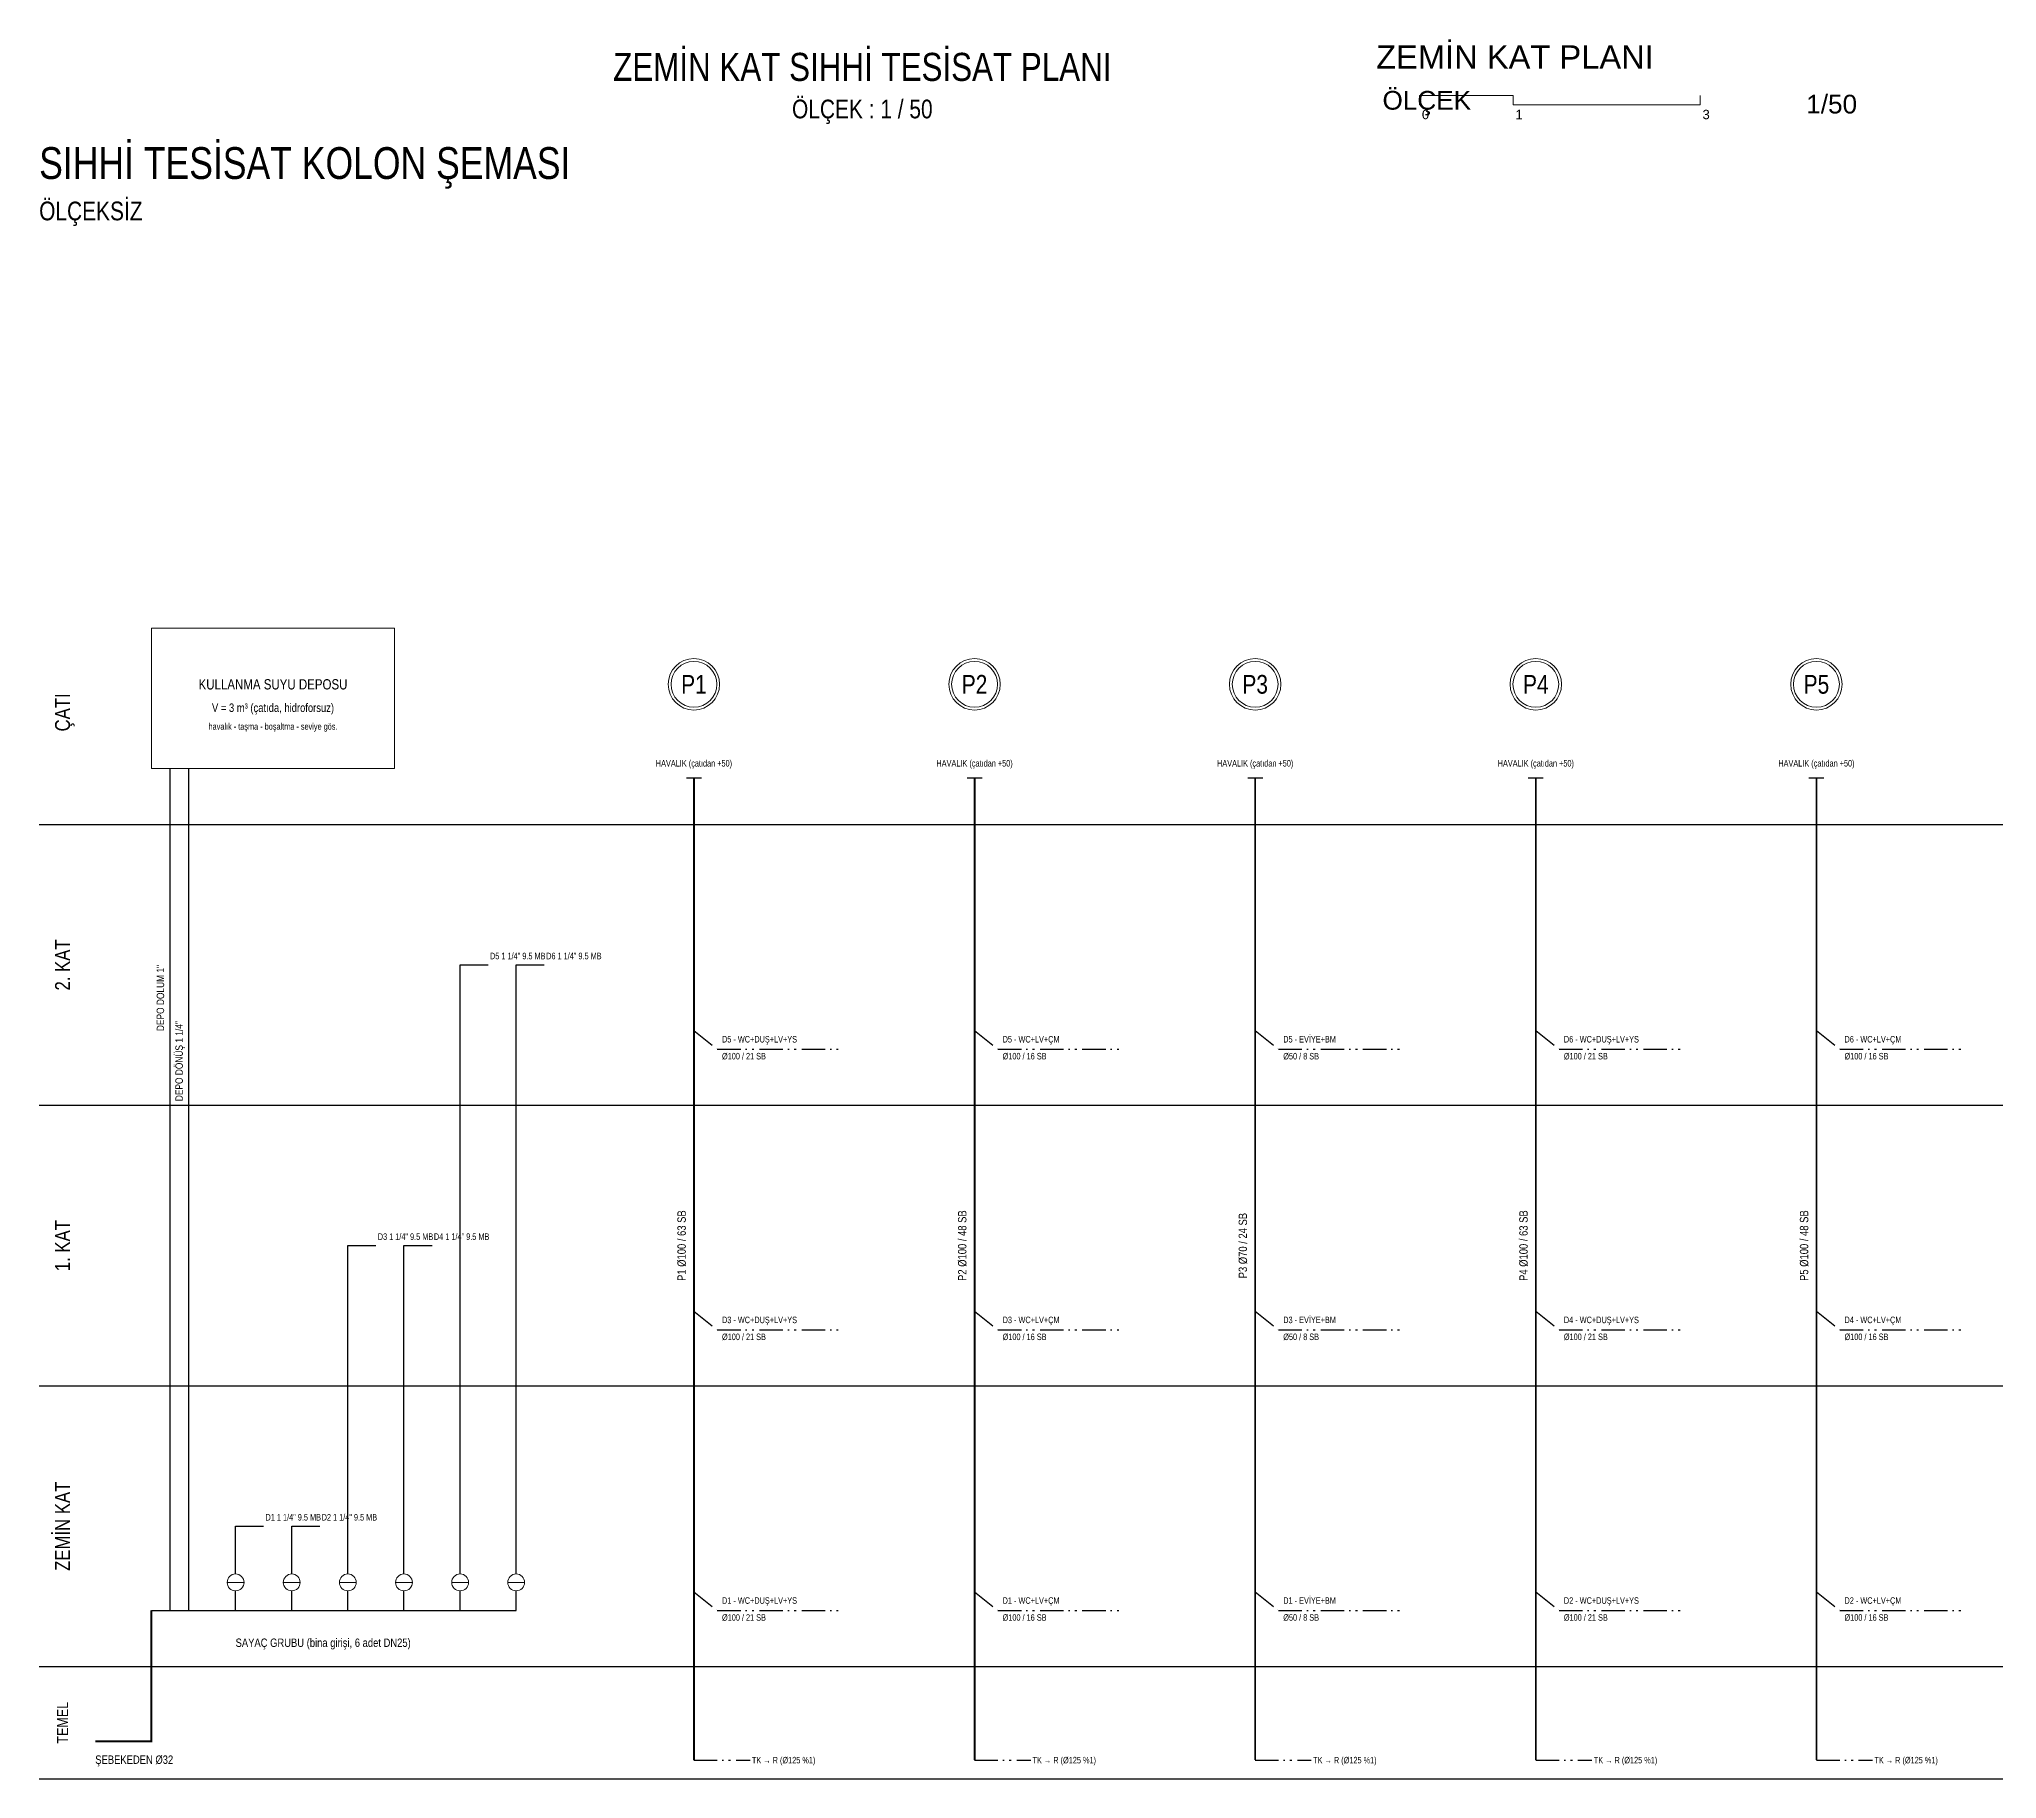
# Model space of a CAD drawing. Header units: centimetres. Extents: x -1224 to 6601, y -5301 to -1283.
# Drawn here: x -1000 to 1093, y -5220 to -3360 of the extents above; entities that cross this region are included whole.
import ezdxf
from ezdxf.enums import TextEntityAlignment as Align

# ---------------------------------------------------------------- set-up
doc = ezdxf.new("R2010")
doc.units = ezdxf.units.CM
doc.linetypes.add('ROTAS_PISSU', pattern=[45, 25, -6, 0, -6, 2, -6])
for name, color, linetype, lineweight in [('ROTAS-MIMARI', 8, 'Continuous', 13), ('ROTAS-MIMARI-YAZI', 8, 'Continuous', 13), ('ROTAS-PAFTA-YAZI', 7, 'Continuous', 25), ('ROTAS-SIHHI-CIHAZ-YAZI', 1, 'Continuous', 13), ('ROTAS-SIHHI-KOLON-NO', 1, 'Continuous', 18), ('ROTAS-SIHHI-PIS-SU', 6, 'ROTAS_PISSU', 30), ('ROTAS-SIHHI-PIS-SU-CAP', 211, 'Continuous', 18), ('ROTAS-SIHHI-SEMBOL', 1, 'Continuous', 18), ('ROTAS-SIHHI-SOGUK-SU', 5, 'Continuous', 30), ('ROTAS-SIHHI-TEMIZ-SU-CAP', 101, 'Continuous', 18)]:
    doc.layers.add(name, color=color, linetype=linetype, lineweight=lineweight)
doc.styles.add('ROTAS-YAZI', font='arial.ttf')

# ---------------------------------------------------------------- blocks, each defined once
blk = doc.blocks.new('ROTAS-S2-KOLON-NO')
at = {"color": 1}
for radius in [27.5, 24.5]:
    blk.add_circle((0, 0), radius, dxfattribs=at)
at = {"color": 6, "style": 'ROTAS-YAZI', "width": 0.8}
blk.add_attdef('NO', text='', height=20, dxfattribs=at).set_placement((0, 0), align=Align.MIDDLE_CENTER)

msp = doc.modelspace()

# ---------------------------------------------------------------- linework, layer by layer
at = {"layer": 'ROTAS-MIMARI'}
msp.add_lwpolyline([(475.7, -3430.7), (475.7, -3420.7), (575.7, -3420.7), (575.7, -3430.7), (775.7, -3430.7), (775.7, -3420.7)], dxfattribs=at)
at = {"layer": 'ROTAS-PAFTA-YAZI'}
for points in [[(-1000, -4200), (3200, -4200)], [(-1000, -4500), (3200, -4500)], [(-1000, -4800), (3200, -4800)], [(-1000, -5100), (3200, -5100)], [(-1000, -5220), (3200, -5220)]]:
    msp.add_lwpolyline(points, dxfattribs=at)
at = {"layer": 'ROTAS-SIHHI-PIS-SU'}
for points in [[(-308, -4150), (-292, -4150)], [(-8, -4150), (8, -4150)], [(292, -4150), (308, -4150)], [(592, -4150), (608, -4150)], [(892, -4150), (908, -4150)], [(-300, -4420), (-275, -4440), (-140, -4440)], [(0, -4420), (25, -4440), (160, -4440)], [(300, -4420), (325, -4440), (460, -4440)], [(600, -4420), (625, -4440), (760, -4440)], [(900, -4420), (925, -4440), (1060, -4440)], [(-300, -4720), (-275, -4740), (-140, -4740)], [(0, -4720), (25, -4740), (160, -4740)], [(300, -4720), (325, -4740), (460, -4740)], [(600, -4720), (625, -4740), (760, -4740)], [(900, -4720), (925, -4740), (1060, -4740)], [(-300, -5020), (-275, -5040), (-140, -5040)], [(0, -5020), (25, -5040), (160, -5040)], [(300, -5020), (325, -5040), (460, -5040)], [(600, -5020), (625, -5040), (760, -5040)], [(900, -5020), (925, -5040), (1060, -5040)], [(-300, -5200), (-240, -5200)], [(0, -5200), (60, -5200)], [(300, -5200), (360, -5200)], [(600, -5200), (660, -5200)], [(900, -5200), (960, -5200)]]:
    msp.add_lwpolyline(points, dxfattribs=at)
at = {"layer": 'ROTAS-SIHHI-PIS-SU', "const_width": 2}
for points in [[(-300, -5200), (-300, -4150)], [(0, -5200), (0, -4150)], [(300, -5200), (300, -4150)], [(600, -5200), (600, -4150)], [(900, -5200), (900, -4150)]]:
    msp.add_lwpolyline(points, dxfattribs=at)
at = {"layer": 'ROTAS-SIHHI-SEMBOL'}
for p, q in [((-799, -5010), (-781, -5010)), ((-739, -5010), (-721, -5010)), ((-679, -5010), (-661, -5010)), ((-619, -5010), (-601, -5010)), ((-559, -5010), (-541, -5010)), ((-499, -5010), (-481, -5010))]:
    msp.add_line(p, q, dxfattribs=at)
msp.add_lwpolyline([(-880, -4140), (-620, -4140), (-620, -3990), (-880, -3990)], close=True, dxfattribs=at)
for centre in [(-790, -5010), (-730, -5010), (-670, -5010), (-610, -5010), (-550, -5010), (-490, -5010)]:
    msp.add_circle(centre, 9, dxfattribs=at)
at = {"layer": 'ROTAS-SIHHI-SOGUK-SU'}
for points in [[(-860, -5040), (-860, -4140)], [(-840, -5040), (-840, -4140)], [(-550, -5001), (-550, -4350), (-520, -4350)], [(-490, -5001), (-490, -4350), (-460, -4350)], [(-670, -5001), (-670, -4650), (-640, -4650)], [(-610, -5001), (-610, -4650), (-580, -4650)], [(-790, -5001), (-790, -4950), (-760, -4950)], [(-730, -5001), (-730, -4950), (-700, -4950)], [(-840, -5040), (-790, -5040), (-790, -5019)], [(-840, -5040), (-730, -5040), (-730, -5019)], [(-840, -5040), (-670, -5040), (-670, -5019)], [(-840, -5040), (-610, -5040), (-610, -5019)], [(-840, -5040), (-550, -5040), (-550, -5019)], [(-840, -5040), (-490, -5040), (-490, -5019)], [(-880, -5040), (-840, -5040)]]:
    msp.add_lwpolyline(points, dxfattribs=at)
at = {"layer": 'ROTAS-SIHHI-SOGUK-SU', "const_width": 2}
msp.add_lwpolyline([(-940, -5180), (-880, -5180), (-880, -5040)], dxfattribs=at)

# ---------------------------------------------------------------- block references
at = {"layer": 'ROTAS-SIHHI-KOLON-NO'}
for p, values in [((-300, -4050), {'NO': 'P1'}), ((0, -4050), {'NO': 'P2'}), ((300, -4050), {'NO': 'P3'}), ((600, -4050), {'NO': 'P4'}), ((900, -4050), {'NO': 'P5'})]:
    msp.add_blockref('ROTAS-S2-KOLON-NO', p, dxfattribs=at).add_auto_attribs(values)

# ---------------------------------------------------------------- texts
at = {"layer": 'ROTAS-MIMARI-YAZI', "attachment_point": 1, "style": 'ROTAS-YAZI'}
for s, insert, char_height in [('ZEMİN KAT PLANI', (429.3, -3366.9), 25), ('ÖLÇEK', (436.1, -3415.7), 20), ('1/50', (889.1, -3419.8), 20), ('0', (478.2, -3435.9), 10), ('1', (578.2, -3435.9), 10), ('3', (778.2, -3435.9), 10)]:
    msp.add_mtext(s, dxfattribs=dict(at, insert=insert, char_height=char_height))
at = {"layer": 'ROTAS-PAFTA-YAZI', "style": 'ROTAS-YAZI', "width": 0.8}
for s, height, p in [('ZEMİN KAT SIHHİ TESİSAT PLANI', 30, (-120, -3390)), ('ÖLÇEK : 1 / 50', 20, (-120, -3435))]:
    msp.add_text(s, height=height, dxfattribs=at).set_placement(p, align=Align.MIDDLE_CENTER)
for s, height, p in [('SIHHİ TESİSAT KOLON ŞEMASI', 34, (-1000, -3520)), ('ÖLÇEKSİZ', 20, (-1000, -3560))]:
    msp.add_text(s, height=height, dxfattribs=at).set_placement(p, align=Align.BOTTOM_LEFT)
for s, height, p in [('ÇATI', 16, (-975, -4080)), ('2. KAT', 16, (-975, -4350)), ('1. KAT', 16, (-975, -4650)), ('ZEMİN KAT', 16, (-975, -4950)), ('TEMEL', 12, (-975, -5160))]:
    msp.add_text(s, height=height, rotation=90, dxfattribs=at).set_placement(p, align=Align.MIDDLE_CENTER)
at = {"layer": 'ROTAS-SIHHI-CIHAZ-YAZI', "style": 'ROTAS-YAZI', "width": 0.8}
for s, height, p in [('KULLANMA SUYU DEPOSU', 11, (-750, -4050)), ('V = 3 m³ (çatıda, hidroforsuz)', 9, (-750, -4075)), ('havalık - taşma - boşaltma - seviye gös.', 7, (-750, -4095))]:
    msp.add_text(s, height=height, dxfattribs=at).set_placement(p, align=Align.MIDDLE_CENTER)
for p in [(-300, -4140), (0, -4140), (300, -4140), (600, -4140), (900, -4140)]:
    msp.add_text('HAVALIK (çatıdan +50)', height=7, dxfattribs=at).set_placement(p, align=Align.BOTTOM_CENTER)
for s, p in [('SAYAÇ GRUBU (bina girişi, 6 adet DN25)', (-790, -5070)), ('ŞEBEKEDEN Ø32', (-940, -5195))]:
    msp.add_text(s, height=9, dxfattribs=at).set_placement(p, align=Align.TOP_LEFT)
for p in [(-238, -5200), (62, -5200), (362, -5200), (662, -5200), (962, -5200)]:
    msp.add_text('TK → R (Ø125 %1)', height=7, dxfattribs=at).set_placement(p, align=Align.MIDDLE_LEFT)
at = {"layer": 'ROTAS-SIHHI-PIS-SU-CAP', "style": 'ROTAS-YAZI', "width": 0.8}
for s, p in [('D5 - WC+DUŞ+LV+YS', (-270, -4435)), ('D5 - WC+LV+ÇM', (30, -4435)), ('D5 - EVİYE+BM', (330, -4435)), ('D6 - WC+DUŞ+LV+YS', (630, -4435)), ('D6 - WC+LV+ÇM', (930, -4435)), ('D3 - WC+DUŞ+LV+YS', (-270, -4735)), ('D3 - WC+LV+ÇM', (30, -4735)), ('D3 - EVİYE+BM', (330, -4735)), ('D4 - WC+DUŞ+LV+YS', (630, -4735)), ('D4 - WC+LV+ÇM', (930, -4735)), ('D1 - WC+DUŞ+LV+YS', (-270, -5035)), ('D1 - WC+LV+ÇM', (30, -5035)), ('D1 - EVİYE+BM', (330, -5035)), ('D2 - WC+DUŞ+LV+YS', (630, -5035)), ('D2 - WC+LV+ÇM', (930, -5035))]:
    msp.add_text(s, height=7, dxfattribs=at).set_placement(p, align=Align.BOTTOM_LEFT)
for s, p in [('Ø100 / 21 SB', (-270, -4444)), ('Ø100 / 16 SB', (30, -4444)), ('Ø50 / 8 SB', (330, -4444)), ('Ø100 / 21 SB', (630, -4444)), ('Ø100 / 16 SB', (930, -4444)), ('Ø100 / 21 SB', (-270, -4744)), ('Ø100 / 16 SB', (30, -4744)), ('Ø50 / 8 SB', (330, -4744)), ('Ø100 / 21 SB', (630, -4744)), ('Ø100 / 16 SB', (930, -4744)), ('Ø100 / 21 SB', (-270, -5044)), ('Ø100 / 16 SB', (30, -5044)), ('Ø50 / 8 SB', (330, -5044)), ('Ø100 / 21 SB', (630, -5044)), ('Ø100 / 16 SB', (930, -5044))]:
    msp.add_text(s, height=7, dxfattribs=at).set_placement(p, align=Align.TOP_LEFT)
for s, p in [('P1 Ø100 / 63 SB', (-306, -4650)), ('P2 Ø100 / 48 SB', (-6, -4650)), ('P3 Ø70 / 24 SB', (294, -4650)), ('P4 Ø100 / 63 SB', (594, -4650)), ('P5 Ø100 / 48 SB', (894, -4650))]:
    msp.add_text(s, height=9, rotation=90, dxfattribs=at).set_placement(p, align=Align.BOTTOM_CENTER)
at = {"layer": 'ROTAS-SIHHI-TEMIZ-SU-CAP', "style": 'ROTAS-YAZI', "width": 0.8}
for s, p in [('DEPO DOLUM 1"', (-864, -4350)), ('DEPO DÖNÜŞ 1 1/4"', (-844, -4410))]:
    msp.add_text(s, height=8, rotation=90, dxfattribs=at).set_placement(p, align=Align.BOTTOM_RIGHT)
for s, p in [('D5 1 1/4" 9.5 MB', (-518, -4346)), ('D6 1 1/4" 9.5 MB', (-458, -4346)), ('D3 1 1/4" 9.5 MB', (-638, -4646)), ('D4 1 1/4" 9.5 MB', (-578, -4646)), ('D1 1 1/4" 9.5 MB', (-758, -4946)), ('D2 1 1/4" 9.5 MB', (-698, -4946))]:
    msp.add_text(s, height=7, dxfattribs=at).set_placement(p, align=Align.BOTTOM_LEFT)

doc.saveas('drawing.dxf')
